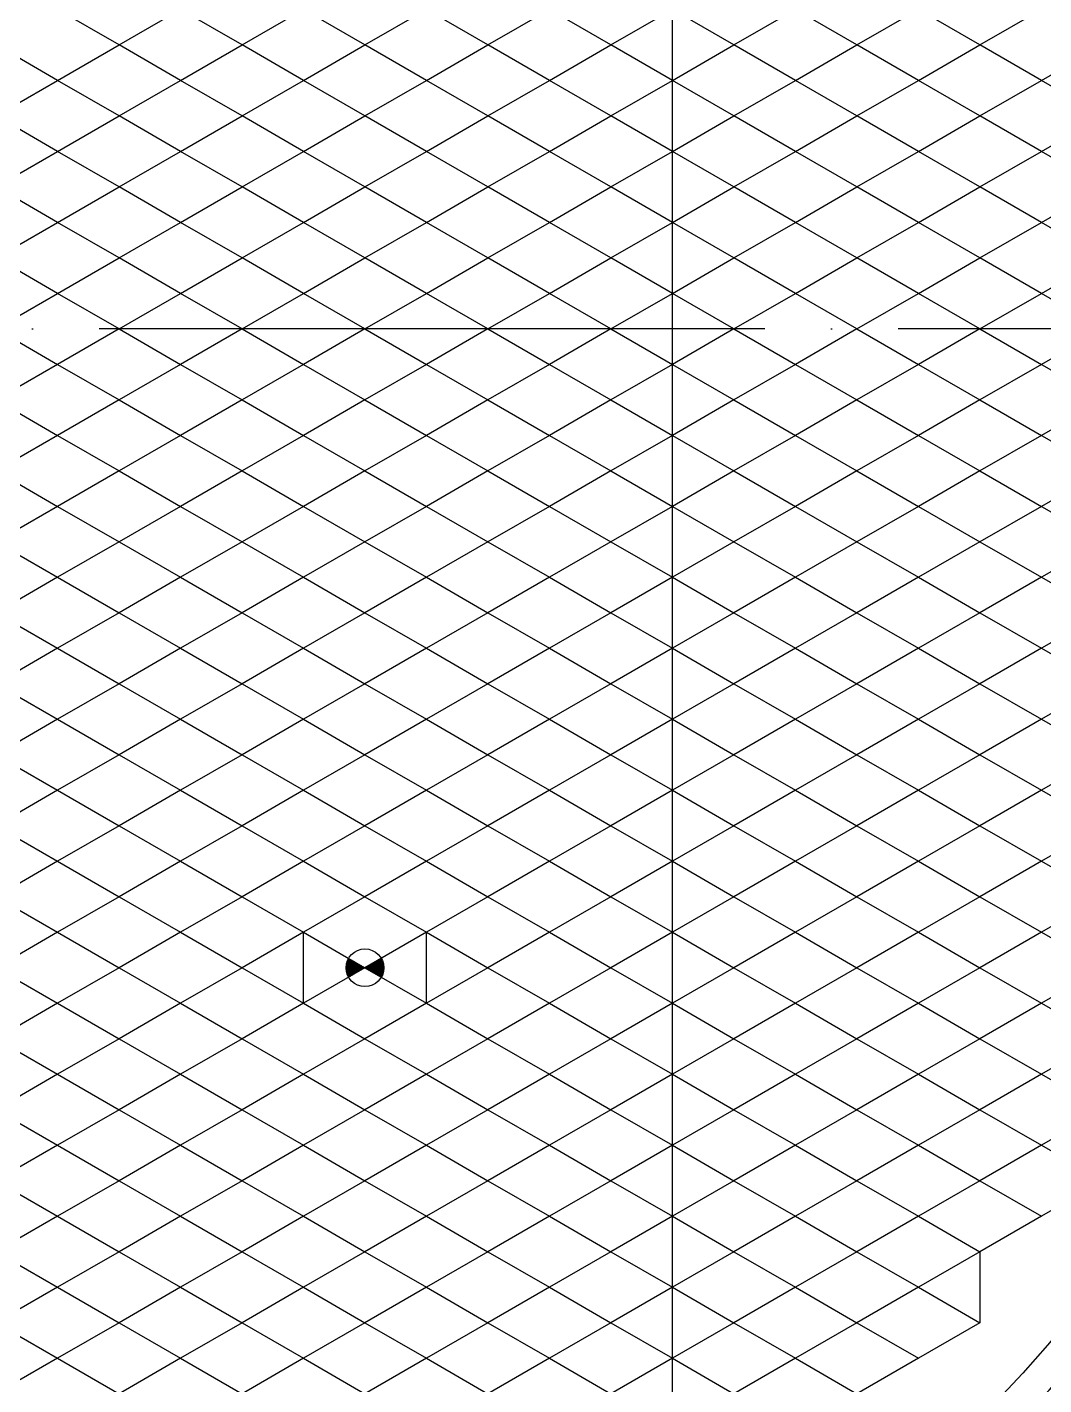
# Model space of a CAD drawing. Extents: x -11958 to 3251, y -1845 to 8235.
# Drawn here: x -9987 to -9529, y -1200 to -588 of the extents above; entities that cross this region are included whole.
import ezdxf

# ---------------------------------------------------------------- set-up
doc = ezdxf.new("R2010")
doc.units = 0
doc.header["$LTSCALE"] = 10
doc.linetypes.add('DASHDOT-M', pattern=[36, 30, -3, 0, -3])
doc.linetypes.add('DASHDOT-S', pattern=[14, 10, -2, 0, -2])
doc.layers.get('0').update_dxf_attribs({"linetype": 'CONTINUOUS'})
doc.layers.add('CDR_DWG1', color=4, linetype='CONTINUOUS')
doc.layers.add('CDR_DWG3', color=1, linetype='DASHDOT-M')

msp = doc.modelspace()

# ---------------------------------------------------------------- hatches: boundary and pattern name
h = msp.add_hatch()
h.set_pattern_fill('ANSI37', color=256, scale=0.1, style=0)
h.set_pattern_definition([(45, (-12259.49534, -2596.7073), (-0.224506403, 0.224506403), []), (135, (-12259.49534, -2596.7073), (-0.224506403, -0.224506403), [])])
h.paths.add_polyline_path([(-9842.2, -1008.05, 0.131652), (-9843.34, -1012.3, 0.131652), (-9842.2, -1016.55), (-9834.84, -1012.3)])
h = msp.add_hatch()
h.set_pattern_fill('ANSI37', color=256, scale=0.1, style=0)
h.set_pattern_definition([(135, (-7410.17494, -2596.7073), (0.224506403, 0.224506403), []), (45, (-7410.17494, -2596.7073), (0.224506403, -0.224506403), [])])
h.paths.add_polyline_path([(-9827.47, -1008.05, -0.131652), (-9826.34, -1012.3, -0.131652), (-9827.47, -1016.55), (-9834.84, -1012.3)])

# ---------------------------------------------------------------- linework, layer by layer
at = {"layer": 'CDR_DWG1'}
for p, q in [((-9696.27, -1324.48), (-9696.27, -124.13)), ((-9834.84, -980.3), (-9862.55, -996.3)), ((-9834.84, -980.3), (-9807.12, -996.3)), ((-9862.55, -1028.3), (-9862.55, -996.3)), ((-9807.12, -1028.3), (-9807.12, -996.3)), ((-9862.55, -1028.3), (-9834.84, -1044.3)), ((-9807.12, -1028.3), (-9834.84, -1044.3)), ((-9502.28, -1108.3), (-9529.99, -1124.3)), ((-9529.99, -1124.3), (-9557.71, -1140.3)), ((-9557.71, -1140.3), (-9557.71, -1172.3)), ((-9557.71, -1140.3), (-9557.71, -1140.3)), ((-9557.71, -1172.3), (-9585.42, -1188.3)), ((-9585.42, -1188.3), (-9613.13, -1204.3))]:
    msp.add_line(p, q, dxfattribs=at)
for centre, radius in [((-10056.54, -724.3), 700), ((-9834.84, -1012.3), 8.5)]:
    msp.add_circle(centre, radius, dxfattribs=at)
msp.add_arc((-10056.54, -724.3), 714, 186.39283, 173.60717, dxfattribs=at)
at = {"layer": 'CDR_DWG3', "linetype": 'DASHDOT-S'}
for p, q in [((-9945.69, -596.3), (-9973.4, -580.3)), ((-9945.69, -596.3), (-9917.97, -580.3)), ((-9890.26, -596.3), (-9917.97, -580.3)), ((-9890.26, -596.3), (-9862.55, -580.3)), ((-9834.84, -596.3), (-9862.55, -580.3)), ((-9834.84, -596.3), (-9807.12, -580.3)), ((-9779.41, -596.3), (-9807.12, -580.3)), ((-9779.41, -596.3), (-9751.7, -580.3)), ((-9723.98, -596.3), (-9751.7, -580.3)), ((-9723.98, -596.3), (-9696.27, -580.3)), ((-9668.56, -596.3), (-9696.27, -580.3)), ((-9668.56, -596.3), (-9640.85, -580.3)), ((-9613.13, -596.3), (-9640.85, -580.3)), ((-9613.13, -596.3), (-9585.42, -580.3)), ((-9557.71, -596.3), (-9585.42, -580.3)), ((-9557.71, -596.3), (-9529.99, -580.3)), ((-9973.4, -612.3), (-10001.11, -596.3)), ((-9973.4, -612.3), (-9945.69, -596.3)), ((-9917.97, -612.3), (-9945.69, -596.3)), ((-9917.97, -612.3), (-9890.26, -596.3)), ((-9862.55, -612.3), (-9890.26, -596.3)), ((-9862.55, -612.3), (-9834.84, -596.3)), ((-9807.12, -612.3), (-9834.84, -596.3)), ((-9807.12, -612.3), (-9779.41, -596.3)), ((-9751.7, -612.3), (-9779.41, -596.3)), ((-9751.7, -612.3), (-9723.98, -596.3)), ((-9696.27, -612.3), (-9723.98, -596.3)), ((-9696.27, -612.3), (-9668.56, -596.3)), ((-9640.85, -612.3), (-9668.56, -596.3)), ((-9640.85, -612.3), (-9613.13, -596.3)), ((-9585.42, -612.3), (-9613.13, -596.3)), ((-9585.42, -612.3), (-9557.71, -596.3)), ((-9529.99, -612.3), (-9557.71, -596.3)), ((-9529.99, -612.3), (-9502.28, -596.3)), ((-10001.11, -628.3), (-9973.4, -612.3)), ((-9945.69, -628.3), (-9973.4, -612.3)), ((-9945.69, -628.3), (-9917.97, -612.3)), ((-9890.26, -628.3), (-9917.97, -612.3)), ((-9890.26, -628.3), (-9862.55, -612.3)), ((-9834.84, -628.3), (-9862.55, -612.3)), ((-9834.84, -628.3), (-9807.12, -612.3)), ((-9779.41, -628.3), (-9807.12, -612.3)), ((-9779.41, -628.3), (-9751.7, -612.3)), ((-9723.98, -628.3), (-9751.7, -612.3)), ((-9723.98, -628.3), (-9696.27, -612.3)), ((-9668.56, -628.3), (-9696.27, -612.3)), ((-9668.56, -628.3), (-9640.85, -612.3)), ((-9613.13, -628.3), (-9640.85, -612.3)), ((-9613.13, -628.3), (-9585.42, -612.3)), ((-9557.71, -628.3), (-9585.42, -612.3)), ((-9557.71, -628.3), (-9529.99, -612.3)), ((-9502.28, -628.3), (-9529.99, -612.3)), ((-9973.4, -644.3), (-10001.11, -628.3)), ((-9973.4, -644.3), (-9945.69, -628.3)), ((-9917.97, -644.3), (-9945.69, -628.3)), ((-9917.97, -644.3), (-9890.26, -628.3)), ((-9862.55, -644.3), (-9890.26, -628.3)), ((-9862.55, -644.3), (-9834.84, -628.3)), ((-9807.12, -644.3), (-9834.84, -628.3)), ((-9807.12, -644.3), (-9779.41, -628.3)), ((-9751.7, -644.3), (-9779.41, -628.3)), ((-9751.7, -644.3), (-9723.98, -628.3)), ((-9696.27, -644.3), (-9723.98, -628.3)), ((-9696.27, -644.3), (-9668.56, -628.3)), ((-9640.85, -644.3), (-9668.56, -628.3)), ((-9640.85, -644.3), (-9613.13, -628.3)), ((-9585.42, -644.3), (-9613.13, -628.3)), ((-9585.42, -644.3), (-9557.71, -628.3)), ((-9529.99, -644.3), (-9557.71, -628.3)), ((-9529.99, -644.3), (-9502.28, -628.3)), ((-10001.11, -660.3), (-9973.4, -644.3)), ((-9945.69, -660.3), (-9973.4, -644.3)), ((-9945.69, -660.3), (-9917.97, -644.3)), ((-9890.26, -660.3), (-9917.97, -644.3)), ((-9890.26, -660.3), (-9862.55, -644.3)), ((-9834.84, -660.3), (-9862.55, -644.3)), ((-9834.84, -660.3), (-9807.12, -644.3)), ((-9779.41, -660.3), (-9807.12, -644.3)), ((-9779.41, -660.3), (-9751.7, -644.3)), ((-9723.98, -660.3), (-9751.7, -644.3)), ((-9723.98, -660.3), (-9696.27, -644.3)), ((-9668.56, -660.3), (-9696.27, -644.3)), ((-9668.56, -660.3), (-9640.85, -644.3)), ((-9613.13, -660.3), (-9640.85, -644.3)), ((-9613.13, -660.3), (-9585.42, -644.3)), ((-9557.71, -660.3), (-9585.42, -644.3)), ((-9557.71, -660.3), (-9529.99, -644.3)), ((-9502.28, -660.3), (-9529.99, -644.3)), ((-9973.4, -676.3), (-10001.11, -660.3)), ((-9973.4, -676.3), (-9945.69, -660.3)), ((-9917.97, -676.3), (-9945.69, -660.3)), ((-9917.97, -676.3), (-9890.26, -660.3)), ((-9862.55, -676.3), (-9890.26, -660.3)), ((-9862.55, -676.3), (-9834.84, -660.3)), ((-9807.12, -676.3), (-9834.84, -660.3)), ((-9807.12, -676.3), (-9779.41, -660.3)), ((-9751.7, -676.3), (-9779.41, -660.3)), ((-9751.7, -676.3), (-9723.98, -660.3)), ((-9696.27, -676.3), (-9723.98, -660.3)), ((-9696.27, -676.3), (-9668.56, -660.3)), ((-9640.85, -676.3), (-9668.56, -660.3)), ((-9640.85, -676.3), (-9613.13, -660.3)), ((-9585.42, -676.3), (-9613.13, -660.3)), ((-9585.42, -676.3), (-9557.71, -660.3)), ((-9529.99, -676.3), (-9557.71, -660.3)), ((-9529.99, -676.3), (-9502.28, -660.3)), ((-10001.11, -692.3), (-9973.4, -676.3)), ((-9945.69, -692.3), (-9973.4, -676.3)), ((-9945.69, -692.3), (-9917.97, -676.3)), ((-9890.26, -692.3), (-9917.97, -676.3)), ((-9890.26, -692.3), (-9862.55, -676.3)), ((-9834.84, -692.3), (-9862.55, -676.3)), ((-9834.84, -692.3), (-9807.12, -676.3)), ((-9779.41, -692.3), (-9807.12, -676.3)), ((-9779.41, -692.3), (-9751.7, -676.3)), ((-9723.98, -692.3), (-9751.7, -676.3)), ((-9723.98, -692.3), (-9696.27, -676.3)), ((-9668.56, -692.3), (-9696.27, -676.3)), ((-9668.56, -692.3), (-9640.85, -676.3)), ((-9613.13, -692.3), (-9640.85, -676.3)), ((-9613.13, -692.3), (-9585.42, -676.3)), ((-9557.71, -692.3), (-9585.42, -676.3)), ((-9557.71, -692.3), (-9529.99, -676.3)), ((-9502.28, -692.3), (-9529.99, -676.3)), ((-9973.4, -708.3), (-10001.11, -692.3)), ((-9973.4, -708.3), (-9945.69, -692.3)), ((-9917.97, -708.3), (-9945.69, -692.3)), ((-9917.97, -708.3), (-9890.26, -692.3)), ((-9862.55, -708.3), (-9890.26, -692.3)), ((-9862.55, -708.3), (-9834.84, -692.3)), ((-9807.12, -708.3), (-9834.84, -692.3)), ((-9807.12, -708.3), (-9779.41, -692.3)), ((-9751.7, -708.3), (-9779.41, -692.3)), ((-9751.7, -708.3), (-9723.98, -692.3)), ((-9696.27, -708.3), (-9723.98, -692.3)), ((-9696.27, -708.3), (-9668.56, -692.3)), ((-9640.85, -708.3), (-9668.56, -692.3)), ((-9640.85, -708.3), (-9613.13, -692.3)), ((-9585.42, -708.3), (-9613.13, -692.3)), ((-9585.42, -708.3), (-9557.71, -692.3)), ((-9529.99, -708.3), (-9557.71, -692.3)), ((-9529.99, -708.3), (-9502.28, -692.3)), ((-10001.11, -724.3), (-9973.4, -708.3)), ((-9945.69, -724.3), (-9973.4, -708.3)), ((-9945.69, -724.3), (-9917.97, -708.3)), ((-9890.26, -724.3), (-9917.97, -708.3)), ((-9890.26, -724.3), (-9862.55, -708.3)), ((-9834.84, -724.3), (-9862.55, -708.3)), ((-9834.84, -724.3), (-9807.12, -708.3)), ((-9779.41, -724.3), (-9807.12, -708.3)), ((-9779.41, -724.3), (-9751.7, -708.3)), ((-9723.98, -724.3), (-9751.7, -708.3)), ((-9723.98, -724.3), (-9696.27, -708.3)), ((-9668.56, -724.3), (-9696.27, -708.3)), ((-9668.56, -724.3), (-9640.85, -708.3)), ((-9613.13, -724.3), (-9640.85, -708.3)), ((-9613.13, -724.3), (-9585.42, -708.3)), ((-9557.71, -724.3), (-9585.42, -708.3)), ((-9557.71, -724.3), (-9529.99, -708.3)), ((-9502.28, -724.3), (-9529.99, -708.3)), ((-10001.11, -724.3), (-9973.4, -740.3)), ((-9945.69, -724.3), (-9973.4, -740.3)), ((-9945.69, -724.3), (-9917.97, -740.3)), ((-9890.26, -724.3), (-9917.97, -740.3)), ((-9890.26, -724.3), (-9862.55, -740.3)), ((-9834.84, -724.3), (-9862.55, -740.3)), ((-9834.84, -724.3), (-9807.12, -740.3)), ((-9779.41, -724.3), (-9807.12, -740.3)), ((-9779.41, -724.3), (-9751.7, -740.3)), ((-9723.98, -724.3), (-9751.7, -740.3)), ((-9723.98, -724.3), (-9696.27, -740.3)), ((-9668.56, -724.3), (-9696.27, -740.3)), ((-9668.56, -724.3), (-9640.85, -740.3)), ((-9613.13, -724.3), (-9640.85, -740.3)), ((-9613.13, -724.3), (-9585.42, -740.3)), ((-9557.71, -724.3), (-9585.42, -740.3)), ((-9557.71, -724.3), (-9529.99, -740.3)), ((-9502.28, -724.3), (-9529.99, -740.3)), ((-9973.4, -740.3), (-10001.11, -756.3)), ((-9973.4, -740.3), (-9945.69, -756.3)), ((-9917.97, -740.3), (-9945.69, -756.3)), ((-9917.97, -740.3), (-9890.26, -756.3)), ((-9862.55, -740.3), (-9890.26, -756.3)), ((-9862.55, -740.3), (-9834.84, -756.3)), ((-9807.12, -740.3), (-9834.84, -756.3)), ((-9807.12, -740.3), (-9779.41, -756.3)), ((-9751.7, -740.3), (-9779.41, -756.3)), ((-9751.7, -740.3), (-9723.98, -756.3)), ((-9696.27, -740.3), (-9723.98, -756.3)), ((-9696.27, -740.3), (-9668.56, -756.3)), ((-9640.85, -740.3), (-9668.56, -756.3)), ((-9640.85, -740.3), (-9613.13, -756.3)), ((-9585.42, -740.3), (-9613.13, -756.3)), ((-9585.42, -740.3), (-9557.71, -756.3)), ((-9529.99, -740.3), (-9557.71, -756.3)), ((-9529.99, -740.3), (-9502.28, -756.3)), ((-10001.11, -756.3), (-9973.4, -772.3)), ((-9945.69, -756.3), (-9973.4, -772.3)), ((-9945.69, -756.3), (-9917.97, -772.3)), ((-9890.26, -756.3), (-9917.97, -772.3)), ((-9890.26, -756.3), (-9862.55, -772.3)), ((-9834.84, -756.3), (-9862.55, -772.3)), ((-9834.84, -756.3), (-9807.12, -772.3)), ((-9779.41, -756.3), (-9807.12, -772.3)), ((-9779.41, -756.3), (-9751.7, -772.3)), ((-9723.98, -756.3), (-9751.7, -772.3)), ((-9723.98, -756.3), (-9696.27, -772.3)), ((-9668.56, -756.3), (-9696.27, -772.3)), ((-9668.56, -756.3), (-9640.85, -772.3)), ((-9613.13, -756.3), (-9640.85, -772.3)), ((-9613.13, -756.3), (-9585.42, -772.3)), ((-9557.71, -756.3), (-9585.42, -772.3)), ((-9557.71, -756.3), (-9529.99, -772.3)), ((-9502.28, -756.3), (-9529.99, -772.3)), ((-9973.4, -772.3), (-10001.11, -788.3)), ((-9973.4, -772.3), (-9945.69, -788.3)), ((-9917.97, -772.3), (-9945.69, -788.3)), ((-9917.97, -772.3), (-9890.26, -788.3)), ((-9862.55, -772.3), (-9890.26, -788.3)), ((-9862.55, -772.3), (-9834.84, -788.3)), ((-9807.12, -772.3), (-9834.84, -788.3)), ((-9807.12, -772.3), (-9779.41, -788.3)), ((-9751.7, -772.3), (-9779.41, -788.3)), ((-9751.7, -772.3), (-9723.98, -788.3)), ((-9696.27, -772.3), (-9723.98, -788.3)), ((-9696.27, -772.3), (-9668.56, -788.3)), ((-9640.85, -772.3), (-9668.56, -788.3)), ((-9640.85, -772.3), (-9613.13, -788.3)), ((-9585.42, -772.3), (-9613.13, -788.3)), ((-9585.42, -772.3), (-9557.71, -788.3)), ((-9529.99, -772.3), (-9557.71, -788.3)), ((-9529.99, -772.3), (-9502.28, -788.3)), ((-10001.11, -788.3), (-9973.4, -804.3)), ((-9945.69, -788.3), (-9973.4, -804.3)), ((-9945.69, -788.3), (-9917.97, -804.3)), ((-9890.26, -788.3), (-9917.97, -804.3)), ((-9890.26, -788.3), (-9862.55, -804.3)), ((-9834.84, -788.3), (-9862.55, -804.3)), ((-9834.84, -788.3), (-9807.12, -804.3)), ((-9779.41, -788.3), (-9807.12, -804.3)), ((-9779.41, -788.3), (-9751.7, -804.3)), ((-9723.98, -788.3), (-9751.7, -804.3)), ((-9723.98, -788.3), (-9696.27, -804.3)), ((-9668.56, -788.3), (-9696.27, -804.3)), ((-9668.56, -788.3), (-9640.85, -804.3)), ((-9613.13, -788.3), (-9640.85, -804.3)), ((-9613.13, -788.3), (-9585.42, -804.3)), ((-9557.71, -788.3), (-9585.42, -804.3)), ((-9557.71, -788.3), (-9529.99, -804.3)), ((-9502.28, -788.3), (-9529.99, -804.3)), ((-9973.4, -804.3), (-10001.11, -820.3)), ((-9973.4, -804.3), (-9945.69, -820.3)), ((-9917.97, -804.3), (-9945.69, -820.3)), ((-9917.97, -804.3), (-9890.26, -820.3)), ((-9862.55, -804.3), (-9890.26, -820.3)), ((-9862.55, -804.3), (-9834.84, -820.3)), ((-9807.12, -804.3), (-9834.84, -820.3)), ((-9807.12, -804.3), (-9779.41, -820.3)), ((-9751.7, -804.3), (-9779.41, -820.3)), ((-9751.7, -804.3), (-9723.98, -820.3)), ((-9696.27, -804.3), (-9723.98, -820.3)), ((-9696.27, -804.3), (-9668.56, -820.3)), ((-9640.85, -804.3), (-9668.56, -820.3)), ((-9640.85, -804.3), (-9613.13, -820.3)), ((-9585.42, -804.3), (-9613.13, -820.3)), ((-9585.42, -804.3), (-9557.71, -820.3)), ((-9529.99, -804.3), (-9557.71, -820.3)), ((-9529.99, -804.3), (-9502.28, -820.3)), ((-10001.11, -820.3), (-9973.4, -836.3)), ((-9945.69, -820.3), (-9973.4, -836.3)), ((-9945.69, -820.3), (-9917.97, -836.3)), ((-9890.26, -820.3), (-9917.97, -836.3)), ((-9890.26, -820.3), (-9862.55, -836.3)), ((-9834.84, -820.3), (-9862.55, -836.3)), ((-9834.84, -820.3), (-9807.12, -836.3)), ((-9779.41, -820.3), (-9807.12, -836.3)), ((-9779.41, -820.3), (-9751.7, -836.3)), ((-9723.98, -820.3), (-9751.7, -836.3)), ((-9723.98, -820.3), (-9696.27, -836.3)), ((-9668.56, -820.3), (-9696.27, -836.3)), ((-9668.56, -820.3), (-9640.85, -836.3)), ((-9613.13, -820.3), (-9640.85, -836.3)), ((-9613.13, -820.3), (-9585.42, -836.3)), ((-9557.71, -820.3), (-9585.42, -836.3)), ((-9557.71, -820.3), (-9529.99, -836.3)), ((-9502.28, -820.3), (-9529.99, -836.3)), ((-9973.4, -836.3), (-10001.11, -852.3)), ((-9973.4, -836.3), (-9945.69, -852.3)), ((-9917.97, -836.3), (-9945.69, -852.3)), ((-9917.97, -836.3), (-9890.26, -852.3)), ((-9862.55, -836.3), (-9890.26, -852.3)), ((-9862.55, -836.3), (-9834.84, -852.3)), ((-9807.12, -836.3), (-9834.84, -852.3)), ((-9807.12, -836.3), (-9779.41, -852.3)), ((-9751.7, -836.3), (-9779.41, -852.3)), ((-9751.7, -836.3), (-9723.98, -852.3)), ((-9696.27, -836.3), (-9723.98, -852.3)), ((-9696.27, -836.3), (-9668.56, -852.3)), ((-9640.85, -836.3), (-9668.56, -852.3)), ((-9640.85, -836.3), (-9613.13, -852.3)), ((-9585.42, -836.3), (-9613.13, -852.3)), ((-9585.42, -836.3), (-9557.71, -852.3)), ((-9529.99, -836.3), (-9557.71, -852.3)), ((-9529.99, -836.3), (-9502.28, -852.3)), ((-10001.11, -852.3), (-9973.4, -868.3)), ((-9945.69, -852.3), (-9973.4, -868.3)), ((-9945.69, -852.3), (-9917.97, -868.3)), ((-9890.26, -852.3), (-9917.97, -868.3)), ((-9890.26, -852.3), (-9862.55, -868.3)), ((-9834.84, -852.3), (-9862.55, -868.3)), ((-9834.84, -852.3), (-9807.12, -868.3)), ((-9779.41, -852.3), (-9807.12, -868.3)), ((-9779.41, -852.3), (-9751.7, -868.3)), ((-9723.98, -852.3), (-9751.7, -868.3)), ((-9723.98, -852.3), (-9696.27, -868.3)), ((-9668.56, -852.3), (-9696.27, -868.3)), ((-9668.56, -852.3), (-9640.85, -868.3)), ((-9613.13, -852.3), (-9640.85, -868.3)), ((-9613.13, -852.3), (-9585.42, -868.3)), ((-9557.71, -852.3), (-9585.42, -868.3)), ((-9557.71, -852.3), (-9529.99, -868.3)), ((-9502.28, -852.3), (-9529.99, -868.3)), ((-9973.4, -868.3), (-10001.11, -884.3)), ((-9973.4, -868.3), (-9945.69, -884.3)), ((-9917.97, -868.3), (-9945.69, -884.3)), ((-9917.97, -868.3), (-9890.26, -884.3)), ((-9862.55, -868.3), (-9890.26, -884.3)), ((-9862.55, -868.3), (-9834.84, -884.3)), ((-9807.12, -868.3), (-9834.84, -884.3)), ((-9807.12, -868.3), (-9779.41, -884.3)), ((-9751.7, -868.3), (-9779.41, -884.3)), ((-9751.7, -868.3), (-9723.98, -884.3)), ((-9696.27, -868.3), (-9723.98, -884.3)), ((-9696.27, -868.3), (-9668.56, -884.3)), ((-9640.85, -868.3), (-9668.56, -884.3)), ((-9640.85, -868.3), (-9613.13, -884.3)), ((-9585.42, -868.3), (-9613.13, -884.3)), ((-9585.42, -868.3), (-9557.71, -884.3)), ((-9529.99, -868.3), (-9557.71, -884.3)), ((-9529.99, -868.3), (-9502.28, -884.3)), ((-10001.11, -884.3), (-9973.4, -900.3)), ((-9945.69, -884.3), (-9973.4, -900.3)), ((-9945.69, -884.3), (-9917.97, -900.3)), ((-9890.26, -884.3), (-9917.97, -900.3)), ((-9890.26, -884.3), (-9862.55, -900.3)), ((-9834.84, -884.3), (-9862.55, -900.3)), ((-9834.84, -884.3), (-9807.12, -900.3)), ((-9779.41, -884.3), (-9807.12, -900.3)), ((-9779.41, -884.3), (-9751.7, -900.3)), ((-9723.98, -884.3), (-9751.7, -900.3)), ((-9723.98, -884.3), (-9696.27, -900.3)), ((-9668.56, -884.3), (-9696.27, -900.3)), ((-9668.56, -884.3), (-9640.85, -900.3)), ((-9613.13, -884.3), (-9640.85, -900.3)), ((-9613.13, -884.3), (-9585.42, -900.3)), ((-9557.71, -884.3), (-9585.42, -900.3)), ((-9557.71, -884.3), (-9529.99, -900.3)), ((-9502.28, -884.3), (-9529.99, -900.3)), ((-9973.4, -900.3), (-10001.11, -916.3)), ((-9973.4, -900.3), (-9945.69, -916.3)), ((-9917.97, -900.3), (-9945.69, -916.3)), ((-9917.97, -900.3), (-9890.26, -916.3)), ((-9862.55, -900.3), (-9890.26, -916.3)), ((-9862.55, -900.3), (-9834.84, -916.3)), ((-9807.12, -900.3), (-9834.84, -916.3)), ((-9807.12, -900.3), (-9779.41, -916.3)), ((-9751.7, -900.3), (-9779.41, -916.3)), ((-9751.7, -900.3), (-9723.98, -916.3)), ((-9696.27, -900.3), (-9723.98, -916.3)), ((-9696.27, -900.3), (-9668.56, -916.3)), ((-9640.85, -900.3), (-9668.56, -916.3)), ((-9640.85, -900.3), (-9613.13, -916.3)), ((-9585.42, -900.3), (-9613.13, -916.3)), ((-9585.42, -900.3), (-9557.71, -916.3)), ((-9529.99, -900.3), (-9557.71, -916.3)), ((-9529.99, -900.3), (-9502.28, -916.3)), ((-10001.11, -916.3), (-9973.4, -932.3)), ((-9945.69, -916.3), (-9973.4, -932.3)), ((-9945.69, -916.3), (-9917.97, -932.3)), ((-9890.26, -916.3), (-9917.97, -932.3)), ((-9890.26, -916.3), (-9862.55, -932.3)), ((-9834.84, -916.3), (-9862.55, -932.3)), ((-9834.84, -916.3), (-9807.12, -932.3)), ((-9779.41, -916.3), (-9807.12, -932.3)), ((-9779.41, -916.3), (-9751.7, -932.3)), ((-9723.98, -916.3), (-9751.7, -932.3)), ((-9723.98, -916.3), (-9696.27, -932.3)), ((-9668.56, -916.3), (-9696.27, -932.3)), ((-9668.56, -916.3), (-9640.85, -932.3)), ((-9613.13, -916.3), (-9640.85, -932.3)), ((-9613.13, -916.3), (-9585.42, -932.3)), ((-9557.71, -916.3), (-9585.42, -932.3)), ((-9557.71, -916.3), (-9529.99, -932.3)), ((-9502.28, -916.3), (-9529.99, -932.3)), ((-9973.4, -932.3), (-10001.11, -948.3)), ((-9973.4, -932.3), (-9945.69, -948.3)), ((-9917.97, -932.3), (-9945.69, -948.3)), ((-9917.97, -932.3), (-9890.26, -948.3)), ((-9862.55, -932.3), (-9890.26, -948.3)), ((-9862.55, -932.3), (-9834.84, -948.3)), ((-9807.12, -932.3), (-9834.84, -948.3)), ((-9807.12, -932.3), (-9779.41, -948.3)), ((-9751.7, -932.3), (-9779.41, -948.3)), ((-9751.7, -932.3), (-9723.98, -948.3)), ((-9696.27, -932.3), (-9723.98, -948.3)), ((-9696.27, -932.3), (-9668.56, -948.3)), ((-9640.85, -932.3), (-9668.56, -948.3)), ((-9640.85, -932.3), (-9613.13, -948.3)), ((-9585.42, -932.3), (-9613.13, -948.3)), ((-9585.42, -932.3), (-9557.71, -948.3)), ((-9529.99, -932.3), (-9557.71, -948.3)), ((-9529.99, -932.3), (-9502.28, -948.3)), ((-10001.11, -948.3), (-9973.4, -964.3)), ((-9945.69, -948.3), (-9973.4, -964.3)), ((-9945.69, -948.3), (-9917.97, -964.3)), ((-9890.26, -948.3), (-9917.97, -964.3)), ((-9890.26, -948.3), (-9862.55, -964.3)), ((-9834.84, -948.3), (-9862.55, -964.3)), ((-9834.84, -948.3), (-9807.12, -964.3)), ((-9779.41, -948.3), (-9807.12, -964.3)), ((-9779.41, -948.3), (-9751.7, -964.3)), ((-9723.98, -948.3), (-9751.7, -964.3)), ((-9723.98, -948.3), (-9696.27, -964.3)), ((-9668.56, -948.3), (-9696.27, -964.3)), ((-9668.56, -948.3), (-9640.85, -964.3)), ((-9613.13, -948.3), (-9640.85, -964.3)), ((-9613.13, -948.3), (-9585.42, -964.3)), ((-9557.71, -948.3), (-9585.42, -964.3)), ((-9557.71, -948.3), (-9529.99, -964.3)), ((-9502.28, -948.3), (-9529.99, -964.3)), ((-9973.4, -964.3), (-10001.11, -980.3)), ((-9973.4, -964.3), (-9945.69, -980.3)), ((-9917.97, -964.3), (-9945.69, -980.3)), ((-9917.97, -964.3), (-9890.26, -980.3)), ((-9862.55, -964.3), (-9890.26, -980.3)), ((-9862.55, -964.3), (-9834.84, -980.3)), ((-9807.12, -964.3), (-9834.84, -980.3)), ((-9807.12, -964.3), (-9779.41, -980.3)), ((-9751.7, -964.3), (-9779.41, -980.3)), ((-9751.7, -964.3), (-9723.98, -980.3)), ((-9696.27, -964.3), (-9723.98, -980.3)), ((-9696.27, -964.3), (-9668.56, -980.3)), ((-9640.85, -964.3), (-9668.56, -980.3)), ((-9640.85, -964.3), (-9613.13, -980.3)), ((-9585.42, -964.3), (-9613.13, -980.3)), ((-9585.42, -964.3), (-9557.71, -980.3)), ((-9529.99, -964.3), (-9557.71, -980.3)), ((-9529.99, -964.3), (-9502.28, -980.3)), ((-10001.11, -980.3), (-9973.4, -996.3)), ((-9945.69, -980.3), (-9973.4, -996.3)), ((-9945.69, -980.3), (-9917.97, -996.3)), ((-9890.26, -980.3), (-9917.97, -996.3)), ((-9890.26, -980.3), (-9862.55, -996.3)), ((-9779.41, -980.3), (-9807.12, -996.3)), ((-9779.41, -980.3), (-9751.7, -996.3)), ((-9723.98, -980.3), (-9751.7, -996.3)), ((-9723.98, -980.3), (-9696.27, -996.3)), ((-9668.56, -980.3), (-9696.27, -996.3)), ((-9668.56, -980.3), (-9640.85, -996.3)), ((-9613.13, -980.3), (-9640.85, -996.3)), ((-9613.13, -980.3), (-9585.42, -996.3)), ((-9557.71, -980.3), (-9585.42, -996.3)), ((-9557.71, -980.3), (-9529.99, -996.3)), ((-9502.28, -980.3), (-9529.99, -996.3)), ((-9973.4, -996.3), (-10001.11, -1012.3)), ((-9973.4, -996.3), (-9945.69, -1012.3)), ((-9917.97, -996.3), (-9945.69, -1012.3)), ((-9917.97, -996.3), (-9890.26, -1012.3)), ((-9862.55, -996.3), (-9890.26, -1012.3)), ((-9862.55, -996.3), (-9834.84, -1012.3)), ((-9807.12, -996.3), (-9834.84, -1012.3)), ((-9807.12, -996.3), (-9779.41, -1012.3)), ((-9751.7, -996.3), (-9779.41, -1012.3)), ((-9751.7, -996.3), (-9723.98, -1012.3)), ((-9696.27, -996.3), (-9723.98, -1012.3)), ((-9696.27, -996.3), (-9668.56, -1012.3)), ((-9640.85, -996.3), (-9668.56, -1012.3)), ((-9640.85, -996.3), (-9613.13, -1012.3)), ((-9585.42, -996.3), (-9613.13, -1012.3)), ((-9585.42, -996.3), (-9557.71, -1012.3)), ((-9529.99, -996.3), (-9557.71, -1012.3)), ((-9529.99, -996.3), (-9502.28, -1012.3)), ((-10001.11, -1012.3), (-9973.4, -1028.3)), ((-9945.69, -1012.3), (-9973.4, -1028.3)), ((-9945.69, -1012.3), (-9917.97, -1028.3)), ((-9890.26, -1012.3), (-9917.97, -1028.3)), ((-9890.26, -1012.3), (-9862.55, -1028.3)), ((-9834.84, -1012.3), (-9862.55, -1028.3)), ((-9834.84, -1012.3), (-9807.12, -1028.3)), ((-9779.41, -1012.3), (-9807.12, -1028.3)), ((-9779.41, -1012.3), (-9751.7, -1028.3)), ((-9723.98, -1012.3), (-9751.7, -1028.3)), ((-9723.98, -1012.3), (-9696.27, -1028.3)), ((-9668.56, -1012.3), (-9696.27, -1028.3)), ((-9668.56, -1012.3), (-9640.85, -1028.3)), ((-9613.13, -1012.3), (-9640.85, -1028.3)), ((-9613.13, -1012.3), (-9585.42, -1028.3)), ((-9557.71, -1012.3), (-9585.42, -1028.3)), ((-9557.71, -1012.3), (-9529.99, -1028.3)), ((-9502.28, -1012.3), (-9529.99, -1028.3)), ((-9973.4, -1028.3), (-10001.11, -1044.3)), ((-9973.4, -1028.3), (-9945.69, -1044.3)), ((-9917.97, -1028.3), (-9945.69, -1044.3)), ((-9917.97, -1028.3), (-9890.26, -1044.3)), ((-9862.55, -1028.3), (-9890.26, -1044.3)), ((-9807.12, -1028.3), (-9779.41, -1044.3)), ((-9751.7, -1028.3), (-9779.41, -1044.3)), ((-9751.7, -1028.3), (-9723.98, -1044.3)), ((-9696.27, -1028.3), (-9723.98, -1044.3)), ((-9696.27, -1028.3), (-9668.56, -1044.3)), ((-9640.85, -1028.3), (-9668.56, -1044.3)), ((-9640.85, -1028.3), (-9613.13, -1044.3)), ((-9585.42, -1028.3), (-9613.13, -1044.3)), ((-9585.42, -1028.3), (-9557.71, -1044.3)), ((-9529.99, -1028.3), (-9557.71, -1044.3)), ((-9529.99, -1028.3), (-9502.28, -1044.3)), ((-10001.11, -1044.3), (-9973.4, -1060.3)), ((-9945.69, -1044.3), (-9973.4, -1060.3)), ((-9945.69, -1044.3), (-9917.97, -1060.3)), ((-9890.26, -1044.3), (-9917.97, -1060.3)), ((-9890.26, -1044.3), (-9862.55, -1060.3)), ((-9834.84, -1044.3), (-9862.55, -1060.3)), ((-9834.84, -1044.3), (-9807.12, -1060.3)), ((-9779.41, -1044.3), (-9807.12, -1060.3)), ((-9779.41, -1044.3), (-9751.7, -1060.3)), ((-9723.98, -1044.3), (-9751.7, -1060.3)), ((-9723.98, -1044.3), (-9696.27, -1060.3)), ((-9668.56, -1044.3), (-9696.27, -1060.3)), ((-9668.56, -1044.3), (-9640.85, -1060.3)), ((-9613.13, -1044.3), (-9640.85, -1060.3)), ((-9613.13, -1044.3), (-9585.42, -1060.3)), ((-9557.71, -1044.3), (-9585.42, -1060.3)), ((-9557.71, -1044.3), (-9529.99, -1060.3)), ((-9502.28, -1044.3), (-9529.99, -1060.3)), ((-9973.4, -1060.3), (-10001.11, -1076.3)), ((-9973.4, -1060.3), (-9945.69, -1076.3)), ((-9917.97, -1060.3), (-9945.69, -1076.3)), ((-9917.97, -1060.3), (-9890.26, -1076.3)), ((-9862.55, -1060.3), (-9890.26, -1076.3)), ((-9862.55, -1060.3), (-9834.84, -1076.3)), ((-9807.12, -1060.3), (-9834.84, -1076.3)), ((-9807.12, -1060.3), (-9779.41, -1076.3)), ((-9751.7, -1060.3), (-9779.41, -1076.3)), ((-9751.7, -1060.3), (-9723.98, -1076.3)), ((-9696.27, -1060.3), (-9723.98, -1076.3)), ((-9696.27, -1060.3), (-9668.56, -1076.3)), ((-9640.85, -1060.3), (-9668.56, -1076.3)), ((-9640.85, -1060.3), (-9613.13, -1076.3)), ((-9585.42, -1060.3), (-9613.13, -1076.3)), ((-9585.42, -1060.3), (-9557.71, -1076.3)), ((-9529.99, -1060.3), (-9557.71, -1076.3)), ((-9529.99, -1060.3), (-9502.28, -1076.3)), ((-10001.11, -1076.3), (-9973.4, -1092.3)), ((-9945.69, -1076.3), (-9973.4, -1092.3)), ((-9945.69, -1076.3), (-9917.97, -1092.3)), ((-9890.26, -1076.3), (-9917.97, -1092.3)), ((-9890.26, -1076.3), (-9862.55, -1092.3)), ((-9834.84, -1076.3), (-9862.55, -1092.3)), ((-9834.84, -1076.3), (-9807.12, -1092.3)), ((-9779.41, -1076.3), (-9807.12, -1092.3)), ((-9779.41, -1076.3), (-9751.7, -1092.3)), ((-9723.98, -1076.3), (-9751.7, -1092.3)), ((-9723.98, -1076.3), (-9696.27, -1092.3)), ((-9668.56, -1076.3), (-9696.27, -1092.3)), ((-9668.56, -1076.3), (-9640.85, -1092.3)), ((-9613.13, -1076.3), (-9640.85, -1092.3)), ((-9613.13, -1076.3), (-9585.42, -1092.3)), ((-9557.71, -1076.3), (-9585.42, -1092.3)), ((-9557.71, -1076.3), (-9529.99, -1092.3)), ((-9502.28, -1076.3), (-9529.99, -1092.3)), ((-9973.4, -1092.3), (-10001.11, -1108.3)), ((-9973.4, -1092.3), (-9945.69, -1108.3)), ((-9917.97, -1092.3), (-9945.69, -1108.3)), ((-9917.97, -1092.3), (-9890.26, -1108.3)), ((-9862.55, -1092.3), (-9890.26, -1108.3)), ((-9862.55, -1092.3), (-9834.84, -1108.3)), ((-9807.12, -1092.3), (-9834.84, -1108.3)), ((-9807.12, -1092.3), (-9779.41, -1108.3)), ((-9751.7, -1092.3), (-9779.41, -1108.3)), ((-9751.7, -1092.3), (-9723.98, -1108.3)), ((-9696.27, -1092.3), (-9723.98, -1108.3)), ((-9696.27, -1092.3), (-9668.56, -1108.3)), ((-9640.85, -1092.3), (-9668.56, -1108.3)), ((-9640.85, -1092.3), (-9613.13, -1108.3)), ((-9585.42, -1092.3), (-9613.13, -1108.3)), ((-9585.42, -1092.3), (-9557.71, -1108.3)), ((-9529.99, -1092.3), (-9557.71, -1108.3)), ((-9529.99, -1092.3), (-9502.28, -1108.3)), ((-10001.11, -1108.3), (-9973.4, -1124.3)), ((-9945.69, -1108.3), (-9973.4, -1124.3)), ((-9945.69, -1108.3), (-9917.97, -1124.3)), ((-9890.26, -1108.3), (-9917.97, -1124.3)), ((-9890.26, -1108.3), (-9862.55, -1124.3)), ((-9834.84, -1108.3), (-9862.55, -1124.3)), ((-9834.84, -1108.3), (-9807.12, -1124.3)), ((-9779.41, -1108.3), (-9807.12, -1124.3)), ((-9779.41, -1108.3), (-9751.7, -1124.3)), ((-9723.98, -1108.3), (-9751.7, -1124.3)), ((-9723.98, -1108.3), (-9696.27, -1124.3)), ((-9668.56, -1108.3), (-9696.27, -1124.3)), ((-9668.56, -1108.3), (-9640.85, -1124.3)), ((-9613.13, -1108.3), (-9640.85, -1124.3)), ((-9613.13, -1108.3), (-9585.42, -1124.3)), ((-9557.71, -1108.3), (-9585.42, -1124.3)), ((-9557.71, -1108.3), (-9529.99, -1124.3)), ((-9973.4, -1124.3), (-10001.11, -1140.3)), ((-9973.4, -1124.3), (-9945.69, -1140.3)), ((-9917.97, -1124.3), (-9945.69, -1140.3)), ((-9917.97, -1124.3), (-9890.26, -1140.3)), ((-9862.55, -1124.3), (-9890.26, -1140.3)), ((-9862.55, -1124.3), (-9834.84, -1140.3)), ((-9807.12, -1124.3), (-9834.84, -1140.3)), ((-9807.12, -1124.3), (-9779.41, -1140.3)), ((-9751.7, -1124.3), (-9779.41, -1140.3)), ((-9751.7, -1124.3), (-9723.98, -1140.3)), ((-9696.27, -1124.3), (-9723.98, -1140.3)), ((-9696.27, -1124.3), (-9668.56, -1140.3)), ((-9640.85, -1124.3), (-9668.56, -1140.3)), ((-9640.85, -1124.3), (-9613.13, -1140.3)), ((-9585.42, -1124.3), (-9613.13, -1140.3)), ((-9585.42, -1124.3), (-9557.71, -1140.3)), ((-10001.11, -1140.3), (-9973.4, -1156.3)), ((-9945.69, -1140.3), (-9973.4, -1156.3)), ((-9945.69, -1140.3), (-9917.97, -1156.3)), ((-9890.26, -1140.3), (-9917.97, -1156.3)), ((-9890.26, -1140.3), (-9862.55, -1156.3)), ((-9834.84, -1140.3), (-9862.55, -1156.3)), ((-9834.84, -1140.3), (-9807.12, -1156.3)), ((-9779.41, -1140.3), (-9807.12, -1156.3)), ((-9779.41, -1140.3), (-9751.7, -1156.3)), ((-9723.98, -1140.3), (-9751.7, -1156.3)), ((-9723.98, -1140.3), (-9696.27, -1156.3)), ((-9668.56, -1140.3), (-9696.27, -1156.3)), ((-9668.56, -1140.3), (-9640.85, -1156.3)), ((-9613.13, -1140.3), (-9640.85, -1156.3)), ((-9613.13, -1140.3), (-9585.42, -1156.3)), ((-9557.71, -1140.3), (-9585.42, -1156.3)), ((-9973.4, -1156.3), (-10001.11, -1172.3)), ((-9973.4, -1156.3), (-9945.69, -1172.3)), ((-9917.97, -1156.3), (-9945.69, -1172.3)), ((-9917.97, -1156.3), (-9890.26, -1172.3)), ((-9862.55, -1156.3), (-9890.26, -1172.3)), ((-9862.55, -1156.3), (-9834.84, -1172.3)), ((-9807.12, -1156.3), (-9834.84, -1172.3)), ((-9807.12, -1156.3), (-9779.41, -1172.3)), ((-9751.7, -1156.3), (-9779.41, -1172.3)), ((-9751.7, -1156.3), (-9723.98, -1172.3)), ((-9696.27, -1156.3), (-9723.98, -1172.3)), ((-9696.27, -1156.3), (-9668.56, -1172.3)), ((-9640.85, -1156.3), (-9668.56, -1172.3)), ((-9640.85, -1156.3), (-9613.13, -1172.3)), ((-9585.42, -1156.3), (-9613.13, -1172.3)), ((-9585.42, -1156.3), (-9557.71, -1172.3)), ((-10001.11, -1172.3), (-9973.4, -1188.3)), ((-9945.69, -1172.3), (-9973.4, -1188.3)), ((-9945.69, -1172.3), (-9917.97, -1188.3)), ((-9890.26, -1172.3), (-9917.97, -1188.3)), ((-9890.26, -1172.3), (-9862.55, -1188.3)), ((-9834.84, -1172.3), (-9862.55, -1188.3)), ((-9834.84, -1172.3), (-9807.12, -1188.3)), ((-9779.41, -1172.3), (-9807.12, -1188.3)), ((-9779.41, -1172.3), (-9751.7, -1188.3)), ((-9723.98, -1172.3), (-9751.7, -1188.3)), ((-9723.98, -1172.3), (-9696.27, -1188.3)), ((-9668.56, -1172.3), (-9696.27, -1188.3)), ((-9668.56, -1172.3), (-9640.85, -1188.3)), ((-9613.13, -1172.3), (-9640.85, -1188.3)), ((-9613.13, -1172.3), (-9585.42, -1188.3)), ((-9973.4, -1188.3), (-10001.11, -1204.3)), ((-9973.4, -1188.3), (-9945.69, -1204.3)), ((-9917.97, -1188.3), (-9945.69, -1204.3)), ((-9917.97, -1188.3), (-9890.26, -1204.3)), ((-9862.55, -1188.3), (-9890.26, -1204.3)), ((-9862.55, -1188.3), (-9834.84, -1204.3)), ((-9807.12, -1188.3), (-9834.84, -1204.3)), ((-9807.12, -1188.3), (-9779.41, -1204.3)), ((-9751.7, -1188.3), (-9779.41, -1204.3)), ((-9751.7, -1188.3), (-9723.98, -1204.3)), ((-9696.27, -1188.3), (-9723.98, -1204.3)), ((-9696.27, -1188.3), (-9668.56, -1204.3)), ((-9640.85, -1188.3), (-9668.56, -1204.3)), ((-9640.85, -1188.3), (-9613.13, -1204.3))]:
    msp.add_line(p, q, dxfattribs=at)
at = {"layer": 'CDR_DWG3', "linetype": 'DASHDOT-M'}
msp.add_line((-9294.54, -724.3), (-11018.54, -724.3), dxfattribs=at)

doc.saveas('drawing.dxf')
